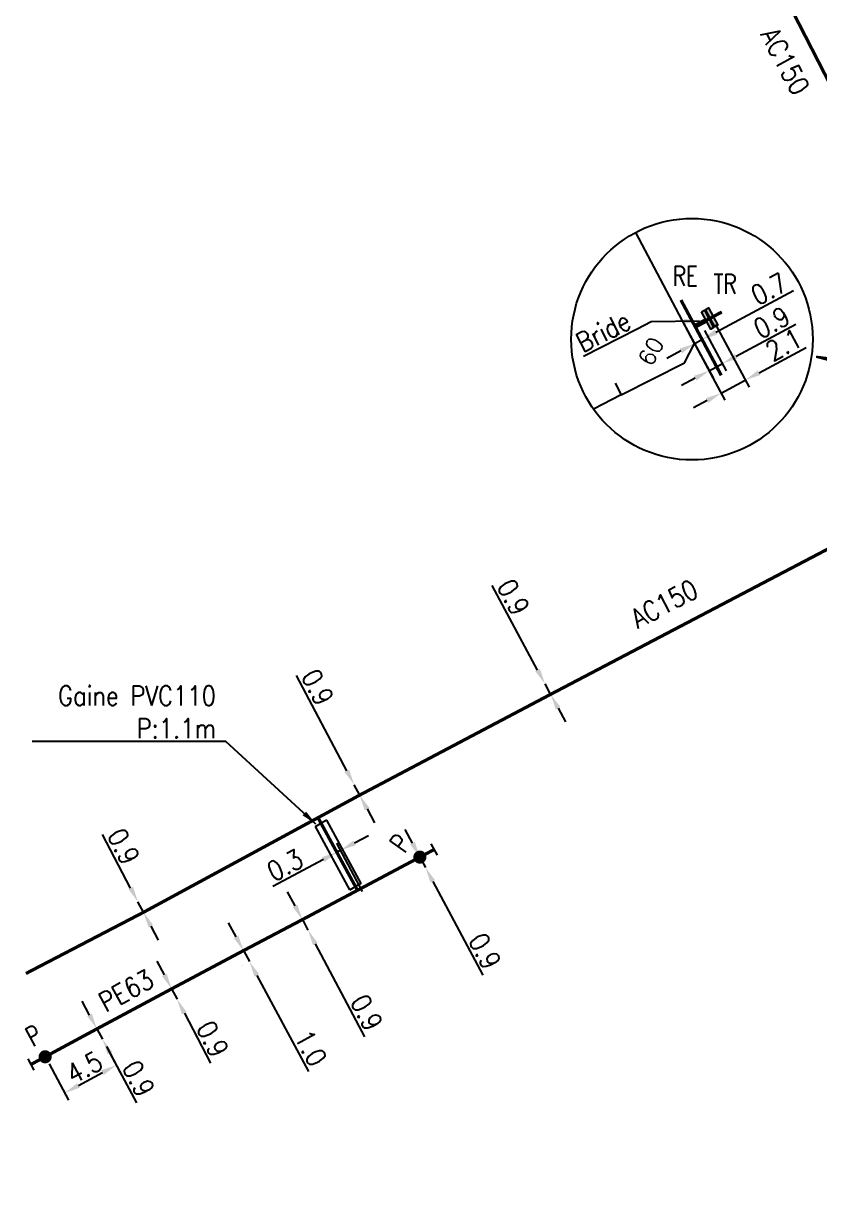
# Model space of a CAD drawing. Header units: millimetres. Extents: x 150998 to 151977, y 126997 to 128005.
# Drawn here: x 150999.8 to 151060.7, y 127303.7 to 127392.6 of the extents above; entities that cross this region are included whole.
import ezdxf
from ezdxf.enums import TextEntityAlignment as Align

# ---------------------------------------------------------------- set-up
doc = ezdxf.new("R2010")
doc.units = ezdxf.units.MM
doc.header["$PDMODE"] = 34
doc.linetypes.add('L_100_AP', pattern=[14, 10, -1.5, 1, -1.5])
doc.linetypes.add('L_100_PE', pattern=[14, 10, -1.5, 1, -1.5])
doc.layers.get('0').update_dxf_attribs({"linetype": 'CONTINUOUS'})
doc.layers.get('DEFPOINTS').update_dxf_attribs({"linetype": 'CONTINUOUS'})
for name, color, linetype in [('L_140', 3, 'CONTINUOUS'), ('L_300', 7, 'CONTINUOUS'), ('L_340', 7, 'CONTINUOUS'), ('L_400', 7, 'CONTINUOUS'), ('W0100', 7, 'CONTINUOUS'), ('W0991', 7, 'CONTINUOUS')]:
    doc.layers.add(name, color=color, linetype=linetype)
doc.styles.add('G_ROMANS', font='ROMANS.SHX', dxfattribs={"width": 0.75})
doc.styles.get("Standard").update_dxf_attribs({"font": 'romans.shx', "width": 0.85})
doc.dimstyles.get("Standard").update_dxf_attribs({"dimtxt": 1.5, "dimasz": 1.2, "dimexe": 0.625, "dimexo": 0.625, "dimgap": 0.25, "dimtad": 1, "dimdec": 1, "dimzin": 0, "dimdsep": 46, "dimtxsty": 'Standard', "dimcen": -0.5, "dimadec": 0, "dimazin": 0, "dimtfac": 1, "dimtdec": 1, "dimtmove": 0, "dimatfit": 3, "dimfxl": 0, "dimtolj": 1, "dimtzin": 0, "dimarcsym": 0})

# ---------------------------------------------------------------- blocks, each defined once
blk = doc.blocks.new('*D34')
at = {"layer": 'DEFPOINTS', "color": 0, "linetype": 'Continuous', "transparency": 16777216}
for p in [(151008.572, 127325.442), (151008.572, 127325.442), (151008.992, 127324.646)]:
    blk.add_point(p, dxfattribs=at)
at = {"layer": 'L_140', "color": 0, "linetype": 'Continuous', "lineweight": -2, "transparency": 16777216}
for p, q in [((151008.012, 127326.503), (151005.857, 127330.587)), ((151008.992, 127324.646), (151008.572, 127325.442)), ((151009.552, 127323.585), (151010.112, 127322.523))]:
    blk.add_line(p, q, dxfattribs=at)
at = {"layer": 'L_140', "color": 0, "linetype": 'Continuous', "transparency": 16777216}
for points in [[(151008.188, 127326.597), (151007.835, 127326.41), (151008.572, 127325.442)], [(151009.728, 127323.678), (151009.375, 127323.491), (151008.992, 127324.646)]]:
    blk.add_solid(points, dxfattribs=at)
at = {"layer": 'L_140', "color": 0, "linetype": 'Continuous', "transparency": 16777216, "insert": (151007.467, 127329.678), "char_height": 1.5, "attachment_point": 5, "rotation": 297.81781}
blk.add_mtext('\\A1;0.9', dxfattribs=at)
blk = doc.blocks.new('*D35')
at = {"layer": 'DEFPOINTS', "color": 0, "linetype": 'Continuous', "transparency": 16777216}
for p in [(151005.857, 127314.94), (151001.472, 127313.597), (151006.921, 127312.955)]:
    blk.add_point(p, dxfattribs=at)
at = {"layer": 'L_300', "color": 0, "linetype": 'Continuous', "lineweight": -2, "transparency": 16777216}
for p, q in [((151006.153, 127314.389), (151007.217, 127312.405)), ((151001.767, 127313.046), (151003.251, 127310.278)), ((151004.013, 127311.396), (151005.864, 127312.388))]:
    blk.add_line(p, q, dxfattribs=at)
at = {"layer": 'L_300', "color": 0, "linetype": 'Continuous', "transparency": 16777216}
for points in [[(151005.769, 127312.565), (151005.958, 127312.212), (151006.921, 127312.955)], [(151003.919, 127311.572), (151004.108, 127311.22), (151002.955, 127310.829)]]:
    blk.add_solid(points, dxfattribs=at)
at = {"layer": 'L_300', "color": 0, "linetype": 'Continuous', "transparency": 16777216, "insert": (151004.466, 127312.774), "char_height": 1.5, "attachment_point": 5, "rotation": 28.19599}
blk.add_mtext('\\A1;4.5', dxfattribs=at)
blk = doc.blocks.new('*D36')
at = {"layer": 'DEFPOINTS', "color": 0, "linetype": 'Continuous', "transparency": 16777216}
for p in [(151005.432, 127315.734), (151005.857, 127314.94), (151005.857, 127314.94)]:
    blk.add_point(p, dxfattribs=at)
at = {"layer": 'L_140', "color": 0, "linetype": 'Continuous', "lineweight": -2, "transparency": 16777216}
for p, q in [((151004.865, 127316.791), (151004.298, 127317.849)), ((151005.432, 127315.734), (151005.857, 127314.94)), ((151005.983, 127316.029), (151005.983, 127316.029)), ((151006.408, 127315.236), (151006.408, 127315.236)), ((151006.424, 127313.883), (151008.461, 127310.084))]:
    blk.add_line(p, q, dxfattribs=at)
at = {"layer": 'L_140', "color": 0, "linetype": 'Continuous', "transparency": 16777216}
for points in [[(151005.041, 127316.886), (151004.689, 127316.697), (151005.432, 127315.734)], [(151006.601, 127313.977), (151006.248, 127313.788), (151005.857, 127314.94)]]:
    blk.add_solid(points, dxfattribs=at)
at = {"layer": 'L_140', "color": 0, "linetype": 'Continuous', "transparency": 16777216, "insert": (151008.607, 127311.927), "char_height": 1.5, "attachment_point": 5, "rotation": 298.19599}
blk.add_mtext('\\A1;0.9', dxfattribs=at)
blk = doc.blocks.new('*D37')
at = {"layer": 'DEFPOINTS', "color": 0, "linetype": 'Continuous', "transparency": 16777216}
for p in [(151016.64, 127321.716), (151017.091, 127320.879), (151017.091, 127320.879)]:
    blk.add_point(p, dxfattribs=at)
at = {"layer": 'L_140', "color": 0, "linetype": 'Continuous', "lineweight": -2, "transparency": 16777216}
for p, q in [((151016.071, 127322.772), (151015.502, 127323.829)), ((151016.64, 127321.716), (151017.091, 127320.879)), ((151016.09, 127321.419), (151016.09, 127321.419)), ((151016.541, 127320.583), (151016.541, 127320.583)), ((151017.66, 127319.823), (151021.615, 127312.482))]:
    blk.add_line(p, q, dxfattribs=at)
at = {"layer": 'L_140', "color": 0, "linetype": 'Continuous', "transparency": 16777216}
for points in [[(151016.247, 127322.867), (151015.895, 127322.677), (151016.64, 127321.716)], [(151017.836, 127319.918), (151017.484, 127319.728), (151017.091, 127320.879)]]:
    blk.add_solid(points, dxfattribs=at)
at = {"layer": 'L_140', "color": 0, "linetype": 'Continuous', "transparency": 16777216, "insert": (151021.787, 127314.272), "char_height": 1.5, "attachment_point": 5, "rotation": 298.31492}
blk.add_mtext('\\A1;1.0', dxfattribs=at)
blk = doc.blocks.new('*D38')
at = {"layer": 'DEFPOINTS', "color": 0, "linetype": 'Continuous', "transparency": 16777216}
for p in [(151011.146, 127318.793), (151011.563, 127317.995), (151011.563, 127317.995)]:
    blk.add_point(p, dxfattribs=at)
at = {"layer": 'L_140', "color": 0, "linetype": 'Continuous', "lineweight": -2, "transparency": 16777216}
for p, q in [((151010.591, 127319.857), (151010.036, 127320.92)), ((151011.146, 127318.793), (151011.563, 127317.995)), ((151012.118, 127316.931), (151014.112, 127313.109))]:
    blk.add_line(p, q, dxfattribs=at)
at = {"layer": 'L_140', "color": 0, "linetype": 'Continuous', "transparency": 16777216}
for points in [[(151010.768, 127319.949), (151010.414, 127319.764), (151011.146, 127318.793)], [(151012.295, 127317.023), (151011.94, 127316.838), (151011.563, 127317.995)]]:
    blk.add_solid(points, dxfattribs=at)
at = {"layer": 'L_140', "color": 0, "linetype": 'Continuous', "transparency": 16777216, "insert": (151014.279, 127314.951), "char_height": 1.5, "attachment_point": 5, "rotation": 297.55445}
blk.add_mtext('\\A1;0.9', dxfattribs=at)
blk = doc.blocks.new('*D39')
at = {"layer": 'DEFPOINTS', "color": 0, "linetype": 'Continuous', "transparency": 16777216}
for p in [(151021.145, 127324.086), (151021.568, 127323.291), (151021.568, 127323.291)]:
    blk.add_point(p, dxfattribs=at)
at = {"layer": 'L_140', "color": 0, "linetype": 'Continuous', "lineweight": -2, "transparency": 16777216}
for p, q in [((151020.582, 127325.146), (151020.019, 127326.205)), ((151021.145, 127324.086), (151021.568, 127323.291)), ((151022.131, 127322.232), (151025.902, 127315.135))]:
    blk.add_line(p, q, dxfattribs=at)
at = {"layer": 'L_140', "color": 0, "linetype": 'Continuous', "transparency": 16777216}
for points in [[(151020.759, 127325.24), (151020.406, 127325.052), (151021.145, 127324.086)], [(151022.307, 127322.326), (151021.954, 127322.138), (151021.568, 127323.291)]]:
    blk.add_solid(points, dxfattribs=at)
at = {"layer": 'L_140', "color": 0, "linetype": 'Continuous', "transparency": 16777216, "insert": (151026.055, 127316.978), "char_height": 1.5, "attachment_point": 5, "rotation": 297.98893}
blk.add_mtext('\\A1;0.9', dxfattribs=at)
blk = doc.blocks.new('*D40')
at = {"layer": 'DEFPOINTS', "color": 0, "linetype": 'Continuous', "transparency": 16777216}
for p in [(151024.073, 127329.389), (151025.362, 127326.328), (151026.05, 127325.674)]:
    blk.add_point(p, dxfattribs=at)
at = {"layer": 'L_140', "color": 0, "linetype": 'Continuous', "lineweight": -2, "transparency": 16777216}
for p, q in [((151025.132, 127329.953), (151026.192, 127330.516)), ((151025.068, 127326.88), (151023.514, 127329.8)), ((151025.756, 127326.225), (151023.779, 127329.94)), ((151024.073, 127329.389), (151023.808, 127329.248)), ((151022.749, 127328.684), (151018.89, 127326.63))]:
    blk.add_line(p, q, dxfattribs=at)
at = {"layer": 'L_140', "color": 0, "linetype": 'Continuous', "transparency": 16777216}
for points in [[(151025.038, 127330.129), (151025.226, 127329.776), (151024.073, 127329.389)], [(151022.655, 127328.861), (151022.843, 127328.507), (151023.808, 127329.248)]]:
    blk.add_solid(points, dxfattribs=at)
at = {"layer": 'L_140', "color": 0, "linetype": 'Continuous', "transparency": 16777216, "insert": (151019.82, 127328.258), "char_height": 1.5, "attachment_point": 5, "rotation": 28.02193}
blk.add_mtext('\\A1;0.3', dxfattribs=at)
blk = doc.blocks.new('*D41')
at = {"layer": 'DEFPOINTS', "color": 0, "linetype": 'Continuous', "transparency": 16777216}
for p in [(151030.133, 127328.866), (151030.556, 127328.072), (151030.556, 127328.072)]:
    blk.add_point(p, dxfattribs=at)
at = {"layer": 'L_300', "color": 0, "linetype": 'Continuous', "lineweight": -2, "transparency": 16777216}
for p, q in [((151029.569, 127329.925), (151029.004, 127330.984)), ((151030.133, 127328.866), (151030.556, 127328.072)), ((151031.121, 127327.013), (151034.949, 127319.829))]:
    blk.add_line(p, q, dxfattribs=at)
at = {"layer": 'L_300', "color": 0, "linetype": 'Continuous', "transparency": 16777216}
for points in [[(151029.745, 127330.019), (151029.392, 127329.831), (151030.133, 127328.866)], [(151031.297, 127327.107), (151030.944, 127326.919), (151030.556, 127328.072)]]:
    blk.add_solid(points, dxfattribs=at)
at = {"layer": 'L_300', "color": 0, "linetype": 'Continuous', "transparency": 16777216, "insert": (151035.1, 127321.672), "char_height": 1.5, "attachment_point": 5, "rotation": 298.05467}
blk.add_mtext('\\A1;0.9', dxfattribs=at)
blk = doc.blocks.new('*D42')
at = {"layer": 'DEFPOINTS', "color": 0, "linetype": 'Continuous', "transparency": 16777216}
for p in [(151025.108, 127334.404), (151025.108, 127334.404), (151025.529, 127333.608)]:
    blk.add_point(p, dxfattribs=at)
at = {"layer": 'L_140', "color": 0, "linetype": 'Continuous', "lineweight": -2, "transparency": 16777216}
for p, q in [((151024.548, 127335.465), (151020.693, 127342.763)), ((151025.529, 127333.608), (151025.108, 127334.404)), ((151026.089, 127332.547), (151026.65, 127331.486))]:
    blk.add_line(p, q, dxfattribs=at)
at = {"layer": 'L_140', "color": 0, "linetype": 'Continuous', "transparency": 16777216}
for points in [[(151024.725, 127335.559), (151024.371, 127335.372), (151025.108, 127334.404)], [(151026.266, 127332.641), (151025.912, 127332.454), (151025.529, 127333.608)]]:
    blk.add_solid(points, dxfattribs=at)
at = {"layer": 'L_140', "color": 0, "linetype": 'Continuous', "transparency": 16777216, "insert": (151022.304, 127341.855), "char_height": 1.5, "attachment_point": 5, "rotation": 297.84153}
blk.add_mtext('\\A1;0.9', dxfattribs=at)
blk = doc.blocks.new('*D43')
at = {"layer": 'DEFPOINTS', "color": 0, "linetype": 'Continuous', "transparency": 16777216}
for p in [(151039.71, 127342.108), (151039.71, 127342.108), (151040.135, 127341.315)]:
    blk.add_point(p, dxfattribs=at)
at = {"layer": 'L_140', "color": 0, "linetype": 'Continuous', "lineweight": -2, "transparency": 16777216}
for p, q in [((151039.142, 127343.166), (151035.666, 127349.641)), ((151040.135, 127341.315), (151039.71, 127342.108)), ((151040.703, 127340.258), (151041.271, 127339.201))]:
    blk.add_line(p, q, dxfattribs=at)
at = {"layer": 'L_140', "color": 0, "linetype": 'Continuous', "transparency": 16777216}
for points in [[(151039.318, 127343.26), (151038.966, 127343.071), (151039.71, 127342.108)], [(151040.879, 127340.353), (151040.527, 127340.163), (151040.135, 127341.315)]]:
    blk.add_solid(points, dxfattribs=at)
at = {"layer": 'L_140', "color": 0, "linetype": 'Continuous', "transparency": 16777216, "insert": (151037.283, 127348.744), "char_height": 1.5, "attachment_point": 5, "rotation": 298.22669}
blk.add_mtext('\\A1;0.9', dxfattribs=at)
blk = doc.blocks.new('L_300_12')
at = {"color": 0, "linetype": 'Continuous', "const_width": 0.497, "flags": 128}
blk.add_lwpolyline([(-0.252, 0, 1), (0.252, 0, 1)], format="xyb", close=True, dxfattribs=at)
at = {"color": 0, "linetype": 'Continuous', "style": 'G_ROMANS', "width": 0.75}
blk.add_text('P', height=1.5, dxfattribs=at).set_placement((0, 1.85), align=Align.MIDDLE)
at = {"color": 0, "linetype": 'Continuous', "style": 'G_ROMANS', "width": 0.75, "flags": 3}
for tag, p in [('DEF_LEG', (0, -5)), ('DEF_COUP', (0, -7.5)), ('DEF_TYPE', (0, -10))]:
    blk.add_attdef(tag, text='', height=1.2, dxfattribs=at).set_placement(p, align=Align.MIDDLE)
blk = doc.blocks.new('L_340_07')
at = {"color": 0, "linetype": 'Continuous', "const_width": 0.25, "flags": 128}
blk.add_lwpolyline([(0, 0), (1.25, 0)], dxfattribs=at)
at = {"color": 0, "linetype": 'Continuous', "flags": 128}
blk.add_lwpolyline([(1.25, -0.5), (1.25, 0.5)], dxfattribs=at)
at = {"color": 0, "linetype": 'Continuous', "style": 'G_ROMANS', "width": 0.75, "flags": 3}
for tag, p in [('DEF_LEG', (0.723, -3.465)), ('DEF_COUP', (0.723, -5.965)), ('DEF_TYPE', (0.723, -8.465))]:
    blk.add_attdef(tag, text='', height=1.2, dxfattribs=at).set_placement(p, align=Align.MIDDLE)
blk = doc.blocks.new('*D369')
at = {"layer": 'DEFPOINTS', "color": 0, "linetype": 'Continuous', "transparency": 16777216}
for p in [(151051.148, 127368.136), (151051.148, 127368.136), (151051.721, 127368.443)]:
    blk.add_point(p, dxfattribs=at)
at = {"layer": 'L_140', "color": 0, "linetype": 'Continuous', "lineweight": -2, "transparency": 16777216}
for p, q in [((151052.779, 127369.01), (151058.708, 127372.185)), ((151051.148, 127368.136), (151051.721, 127368.443)), ((151050.09, 127367.57), (151049.033, 127367.003))]:
    blk.add_line(p, q, dxfattribs=at)
at = {"layer": 'L_140', "color": 0, "linetype": 'Continuous', "transparency": 16777216}
for points in [[(151052.685, 127369.186), (151052.874, 127368.833), (151051.721, 127368.443)], [(151049.996, 127367.746), (151050.185, 127367.393), (151051.148, 127368.136)]]:
    blk.add_solid(points, dxfattribs=at)
at = {"layer": 'L_140', "color": 0, "linetype": 'Continuous', "transparency": 16777216, "insert": (151056.838, 127372.317), "char_height": 1.5, "attachment_point": 5, "rotation": 28.17131}
blk.add_mtext('\\A1;0.7', dxfattribs=at)
blk = doc.blocks.new('*D371')
at = {"layer": 'DEFPOINTS', "color": 0, "linetype": 'Continuous', "transparency": 16777216}
for p in [(151050.04, 127370.205), (151051.62, 127369.692), (151052.259, 127366.063)]:
    blk.add_point(p, dxfattribs=at)
at = {"layer": 'L_340', "color": 0, "linetype": 'Continuous', "lineweight": -2, "transparency": 16777216}
for p, q in [((151050.335, 127369.654), (151052.554, 127365.512)), ((151051.915, 127369.141), (151053.567, 127366.055)), ((151054.33, 127367.173), (151058.882, 127369.61)), ((151052.259, 127366.063), (151053.272, 127366.606)), ((151051.201, 127365.497), (151050.143, 127364.93))]:
    blk.add_line(p, q, dxfattribs=at)
at = {"layer": 'L_340', "color": 0, "linetype": 'Continuous', "transparency": 16777216}
for points in [[(151054.236, 127367.349), (151054.425, 127366.996), (151053.272, 127366.606)], [(151051.106, 127365.673), (151051.295, 127365.32), (151052.259, 127366.063)]]:
    blk.add_solid(points, dxfattribs=at)
at = {"layer": 'L_340', "color": 0, "linetype": 'Continuous', "transparency": 16777216, "insert": (151057.039, 127369.758), "char_height": 1.5, "attachment_point": 5, "rotation": 28.17131}
blk.add_mtext('\\A1;0.9', dxfattribs=at)
blk = doc.blocks.new('*D372')
at = {"layer": 'DEFPOINTS', "color": 0, "linetype": 'Continuous', "transparency": 16777216}
for p in [(151050.04, 127370.205), (151052.457, 127370.14), (151053.174, 127364.354)]:
    blk.add_point(p, dxfattribs=at)
at = {"layer": 'L_340', "color": 0, "linetype": 'Continuous', "lineweight": -2, "transparency": 16777216}
for p, q in [((151050.335, 127369.654), (151053.469, 127363.803)), ((151052.752, 127369.589), (151055.32, 127364.794)), ((151056.083, 127365.911), (151059.669, 127367.832)), ((151053.174, 127364.354), (151055.025, 127365.345)), ((151052.116, 127363.787), (151051.058, 127363.22))]:
    blk.add_line(p, q, dxfattribs=at)
at = {"layer": 'L_340', "color": 0, "linetype": 'Continuous', "transparency": 16777216}
for points in [[(151055.989, 127366.088), (151056.178, 127365.735), (151055.025, 127365.345)], [(151052.022, 127363.963), (151052.211, 127363.611), (151053.174, 127364.354)]]:
    blk.add_solid(points, dxfattribs=at)
at = {"layer": 'L_340', "color": 0, "linetype": 'Continuous', "transparency": 16777216, "insert": (151057.96, 127368.051), "char_height": 1.5, "attachment_point": 5, "rotation": 28.17131}
blk.add_mtext('\\A1;2.1', dxfattribs=at)
blk = doc.blocks.new('L_340_02')
at = {"color": 0, "linetype": 'Continuous'}
blk.add_solid([(-0.75, 0.5), (0.75, 0.5), (-0.75, 0), (0.75, 0)], dxfattribs=at)
at = {"color": 0, "linetype": 'Continuous', "width": 0.75, "flags": 3}
for tag, p in [('DEF_LEG', (0, -4.5)), ('DEF_COUP', (0, -7)), ('DEF_TYPE', (0, -9.5))]:
    blk.add_attdef(tag, text='', height=1.2, dxfattribs=at).set_placement(p, align=Align.MIDDLE)
blk = doc.blocks.new('L_340_19')
at = {"linetype": 'Continuous'}
blk.add_hatch(color=0, dxfattribs=at).paths.add_polyline_path([(0.125, 0.75), (-0.125, 0.75), (-0.125, -0.75), (0.125, -0.75)])
at = {"color": 0, "linetype": 'Continuous'}
blk.add_lwpolyline([(-0.125, 0.75), (0.125, 0.75), (0.125, -0.75), (-0.125, -0.75)], close=True, dxfattribs=at)
at = {"color": 0, "linetype": 'Continuous', "width": 0.75}
for tag, height, flags, p in [('TR', 1.5, 8, (0, 3)), ('DEF_LEG', 1.2, 3, (0, -5)), ('DEF_COUP', 1.2, 3, (0, -7.5)), ('DEF_TYPE', 1.2, 3, (0, -10))]:
    blk.add_attdef(tag, text='', height=height, dxfattribs=dict(at, flags=flags)).set_placement(p, align=Align.MIDDLE)
blk = doc.blocks.new('L_340_20')
at = {"linetype": 'Continuous'}
blk.add_hatch(color=0, dxfattribs=at).paths.add_polyline_path([(0.125, 0.75), (-0.125, 0.75), (-0.125, -0.75), (0.125, -0.75)])
at = {"color": 0, "linetype": 'Continuous'}
blk.add_lwpolyline([(-0.125, 0.75), (0.125, 0.75), (0.125, -0.75), (-0.125, -0.75)], close=True, dxfattribs=at)
at = {"color": 0, "linetype": 'Continuous', "width": 0.75}
for tag, height, flags, p in [('RE', 1.5, 8, (0, 3)), ('DEF_LEG', 1.2, 3, (0, -5)), ('DEF_COUP', 1.2, 3, (0, -7.5)), ('DEF_TYPE', 1.2, 3, (0, -10))]:
    blk.add_attdef(tag, text='', height=height, dxfattribs=dict(at, flags=flags)).set_placement(p, align=Align.MIDDLE)

msp = doc.modelspace()

# ---------------------------------------------------------------- linework, layer by layer
at = {"color": 254, "linetype": 'Continuous', "flags": 128}
msp.add_lwpolyline([(151060.435, 127367.136, 0.177, 1.063, 0), (151067.385, 127365.754, 1.063, 0, 0), (151069.122, 127365.409, 0, 2.126, 0), (151067.385, 127365.754, 2.126, 2.126, 0)], format="xyseb", dxfattribs=at)
at = {"color": 7}
msp.add_circle((151050.944, 127368.471), 9.235, dxfattribs=at)
at = {"layer": 'L_140', "linetype": 'L_100_AP', "flags": 128}
for points in [[(151000, 127502.388, 0.25, 0.25, 0), (151001.582, 127499.381, 0.25, 0.25, 0), (151008.956, 127485.727, 0.25, 0.25, 0), (151023.989, 127457.637, 0.25, 0.25, 0), (151036.429, 127434.366, 0.25, 0.25, 0), (151039.859, 127427.928, 0.25, 0.25, 0), (151049.308, 127410.188, 0.25, 0.25, 0), (151055.283, 127400.086, 0.25, 0.25, 0), (151074.532, 127362.591, 0.25, 0.25, 0), (151076.368, 127359.243, 0.25, 0.25, 0), (151080.337, 127352.524, 0.25, 0.25, 0), (151099.94, 127316.011, 0.25, 0.25, 0), (151104.448, 127307.744, 0.25, 0.25, 0), (151105.364, 127306.064, 0.25, 0.25, 0), (151113.892, 127289.922, 0.25, 0.25, 0), (151126.929, 127265.661, 0.25, 0.25, 0), (151126.929, 127265.661, 0.25, 0.25, 0), (151134.83, 127250.993, 0.25, 0.25, 0), (151153.954, 127215.243, 0.25, 0.25, 0), (151220.563, 127090.752, 0.25, 0.25, 0), (151220.563, 127090.752, 0.25, 0.25, 0), (151222.338, 127087.39, 0.25, 0.25, 0), (151221.218, 127083.869, 0.25, 0.25, 0), (151218.389, 127082.434, 0.25, 0.25, 0), (151217.518, 127081.992, 0.25, 0.25, 0), (151212.149, 127079.268, 0.25, 0.25, 0), (151205.662, 127075.829, 0.25, 0.25, 0), (151173.09, 127058.524, 0.25, 0.25, 0), (151164.918, 127054.375, 0.25, 0.25, 0), (151144.448, 127043.981, 0.25, 0.25, 0), (151124.931, 127035.51, 0.25, 0.25, 0), (151109.5, 127029.15, 0.25, 0.25, 0), (151089.334, 127021.085, 0.25, 0.25, 0), (151054.801, 127007.128, 0.25, 0.25, 0), (151050.831, 127005.523, 0, 0, 0)], [(151050.101, 127371.469, 0.25, 0.25, 0), (151051.179, 127369.455, 0.25, 0.25, 0), (151051.721, 127368.443, 0.25, 0.25, 0), (151053.188, 127365.704, 0, 0, 0)], [(151000, 127319.966, 0.25, 0.25, 0), (151008.992, 127324.646, 0.25, 0.25, 0), (151022.342, 127331.881, 0.25, 0.25, 0), (151025.529, 127333.608, 0.25, 0.25, 0), (151040.135, 127341.315, 0.25, 0.25, 0), (151064.185, 127353.92, 0.25, 0.25, 0), (151064.185, 127353.92, 0.25, 0.25, 0), (151073.34, 127358.637, 0.25, 0.25, 0), (151074.071, 127358.079, 0.25, 0.25, 0), (151076.368, 127359.243, 0, 0, 0)]]:
    msp.add_lwpolyline(points, format="xyseb", dxfattribs=at)
at = {"layer": 'L_140', "linetype": 'L_100_PE', "const_width": 0.25, "flags": 128}
for points in [[(151052.457, 127370.14), (151053.231, 127370.554)], [(151025.362, 127326.328), (151022.342, 127331.881)]]:
    msp.add_lwpolyline(points, dxfattribs=at)
at = {"layer": 'L_140', "linetype": 'L_100_AP', "const_width": 0.25, "flags": 128}
msp.add_lwpolyline([(151051.179, 127369.455), (151052.457, 127370.14)], dxfattribs=at)
at = {"layer": 'L_140', "linetype": 'L_100_PE', "flags": 128}
msp.add_lwpolyline([(151001.472, 127313.597, 0.25, 0.25, 0), (151005.432, 127315.734, 0.25, 0.25, 0), (151011.146, 127318.793, 0.25, 0.25, 0), (151016.64, 127321.716, 0.25, 0.25, 0), (151021.145, 127324.086, 0.25, 0.25, 0), (151025.362, 127326.328, 0.25, 0.25, 0), (151030.133, 127328.866, 0, 0, 0)], format="xyseb", dxfattribs=at)
at = {"layer": 'L_400', "color": 7, "linetype": 'CONTINUOUS'}
for p, q in [((151022.137, 127331.211), (151022.576, 127331.45)), ((151023.016, 127331.689), (151022.576, 127331.45)), ((151025.649, 127326.849), (151023.016, 127331.689)), ((151024.771, 127326.371), (151022.137, 127331.211)), ((151024.771, 127326.371), (151025.21, 127326.61)), ((151025.649, 127326.849), (151025.21, 127326.61))]:
    msp.add_line(p, q, dxfattribs=at)
at = {"layer": 'W0100', "color": 253, "flags": 128}
for points in [[(151045.07, 127365.11), (151045.532, 127364.212), (151050.375, 127366.667), (151051.148, 127368.136), (151046.643, 127376.643)], [(151045.532, 127364.212), (151043.407, 127363.134)]]:
    msp.add_lwpolyline(points, dxfattribs=at)

# ---------------------------------------------------------------- block references
at = {"layer": 'L_300'}
for p, rotation in [((151030.133, 127328.866), 54.41777529680956), ((151001.472, 127313.597), 28.34535850946986)]:
    msp.add_blockref('L_300_12', p, dxfattribs=dict(at, rotation=rotation))
at = {"layer": 'L_340'}
ref = msp.add_blockref('L_340_20', (151052.136, 127369.968), dxfattribs=dict(at, rotation=28.17130601172836))
ref.add_attrib('RE', 'RE', dxfattribs={"layer": '0', "color": 0, "linetype": 'Continuous', "height": 1.5, "width": 0.75, "flags": 8}).set_placement((151050.432, 127373.304), align=Align.MIDDLE)
ref = msp.add_blockref('L_340_19', (151052.457, 127370.14), dxfattribs=dict(at, rotation=28.17130601172836))
ref.add_attrib('TR', 'TR', dxfattribs={"layer": '0', "color": 0, "linetype": 'Continuous', "height": 1.5, "width": 0.75, "flags": 8}).set_placement((151053.475, 127372.701), align=Align.MIDDLE)
at = {"layer": 'L_340', "xscale": 0.4999999999917968, "yscale": 0.75, "zscale": 0.4999999999999998, "rotation": 28.17130601697785}
msp.add_blockref('L_340_02', (151051.708, 127369.526), dxfattribs=at)
at = {"layer": 'L_340'}
for p, rotation in [((151030.133, 127328.866), 28.00702592299845), ((151001.472, 127313.597), 208.3453585094299)]:
    msp.add_blockref('L_340_07', p, dxfattribs=dict(at, rotation=rotation))

# ---------------------------------------------------------------- texts
at = {"layer": 'L_140', "linetype": 'Continuous', "width": 0.85}
msp.add_text('AC150', height=1.5, rotation=298.21983, dxfattribs=at).set_placement((151056.134, 127391.764))
for s, rotation, p in [('AC150', 27.73901, (151048.832, 127348.248)), ('PE63', 28.21448, (151007.66, 127318.66))]:
    msp.add_text(s, height=1.5, rotation=rotation, dxfattribs=at).set_placement(p, align=Align.MIDDLE)
at = {"layer": 'L_340', "linetype": 'Continuous', "insert": (151046.426, 127369.358), "char_height": 1.5, "attachment_point": 9, "rotation": 26.88511}
msp.add_mtext('Bride', dxfattribs=at)
at = {"layer": 'L_400', "linetype": 'Continuous', "insert": (151014.533, 127337.956), "char_height": 1.5, "attachment_point": 9}
msp.add_mtext('\\A1;Gaine PVC110\\PP:1.1m', dxfattribs=at)
at = {"layer": 'W0991', "color": 253}
msp.add_text('60', height=1.25, rotation=62.2429, dxfattribs=at).set_placement((151047.863, 127366.304))

# ---------------------------------------------------------------- dimensions: what is measured, and where the dimension line sits
at = {"layer": 'L_140', "linetype": 'Continuous'}
dim = msp.add_linear_dim(base=(151051.148, 127368.136), p1=(151051.721, 127368.443), p2=(151051.148, 127368.136), angle=28.17131, dimstyle='Standard', dxfattribs=at)
dim.commit()
dim.dimension.update_dxf_attribs({"geometry": '*D369', "text_midpoint": (151057.31, 127371.436), "dimtype": 160})
for base, p1, p2, angle, picture, middle in [((151039.71, 127342.108), (151040.135, 127341.315), (151039.71, 127342.108), 298.22669, '*D43', (151036.402, 127348.271)), ((151025.108, 127334.404), (151025.529, 127333.608), (151025.108, 127334.404), 297.84153, '*D42', (151021.42, 127341.388)), ((151008.572, 127325.442), (151008.992, 127324.646), (151008.572, 127325.442), 297.81781, '*D34', (151006.582, 127329.212)), ((151024.073, 127329.389), (151025.362, 127326.328), (151026.05, 127325.674), 208.02193, '*D40', (151020.29, 127327.375)), ((151021.568, 127323.291), (151021.145, 127324.086), (151021.568, 127323.291), 117.98893, '*D39', (151025.172, 127316.509)), ((151017.091, 127320.8794), (151016.6404, 127321.7157), (151017.091, 127320.8794), 118.31492, '*D37', (151020.9064, 127313.798)), ((151011.563, 127317.995), (151011.146, 127318.793), (151011.563, 127317.995), 117.55445, '*D38', (151013.392, 127314.488)), ((151005.857, 127314.94), (151005.432, 127315.734), (151005.857, 127314.94), 118.19599, '*D36', (151007.726, 127311.454))]:
    dim = msp.add_linear_dim(base=base, p1=p1, p2=p2, angle=angle, dimstyle='Standard', override={"dimexe": 0.625, "dimtad": 1, "dimse1": 0, "dimse2": 0, "dimtmove": 0, "dimatfit": 3}, dxfattribs=at)
    dim.commit()
    dim.dimension.update_dxf_attribs({"geometry": picture, "text_midpoint": middle, "dimtype": 160})
at = {"layer": 'L_300', "linetype": 'Continuous'}
for base, p1, p2, angle, picture, middle in [((151030.556, 127328.072), (151030.133, 127328.866), (151030.556, 127328.072), 118.05467, '*D41', (151034.218, 127321.201)), ((151006.921, 127312.955), (151001.472, 127313.597), (151005.857, 127314.94), 208.19599, '*D35', (151004.938, 127311.892))]:
    dim = msp.add_linear_dim(base=base, p1=p1, p2=p2, angle=angle, dimstyle='Standard', override={"dimexe": 0.625, "dimtad": 1, "dimse1": 0, "dimse2": 0, "dimtmove": 0, "dimatfit": 3}, dxfattribs=at)
    dim.commit()
    dim.dimension.update_dxf_attribs({"geometry": picture, "text_midpoint": middle, "dimtype": 160})
at = {"layer": 'L_340', "linetype": 'Continuous'}
dim = msp.add_linear_dim(base=(151052.259, 127366.063), p1=(151051.62, 127369.692), p2=(151050.04, 127370.205), angle=28.17131, text='0.9', dimstyle='Standard', dxfattribs=at)
dim.commit()
dim.dimension.update_dxf_attribs({"geometry": '*D371', "text_midpoint": (151057.511, 127368.876), "dimtype": 160})
dim = msp.add_linear_dim(base=(151053.174, 127364.354), p1=(151052.457, 127370.14), p2=(151050.04, 127370.205), angle=28.17131, dimstyle='Standard', dxfattribs=at)
dim.commit()
dim.dimension.update_dxf_attribs({"geometry": '*D372', "text_midpoint": (151058.432, 127367.169), "dimtype": 160})

# ---------------------------------------------------------------- leaders
at = {"layer": 'L_340', "linetype": 'Continuous', "annotation_type": 0, "has_hookline": 1, "hookline_direction": 1, "text_width": 4.371, "horizontal_direction": (0.891915, 0.452203, 0)}
msp.add_leader([(151051.531, 127369.857), (151047.832, 127369.791), (151046.762, 127369.248)], dimstyle='Standard', dxfattribs=at)
at = {"layer": 'L_400', "linetype": 'Continuous', "annotation_type": 0, "has_hookline": 1, "hookline_direction": 1, "text_width": 13.357}
msp.add_leader([(151022.182, 127331.392), (151015.291, 127337.706), (151014.091, 127337.706)], dimstyle='Standard', override={"dimexe": 0.625, "dimtad": 1, "dimse1": 0, "dimse2": 0, "dimtmove": 0, "dimatfit": 3}, dxfattribs=at)

doc.saveas('drawing.dxf')
